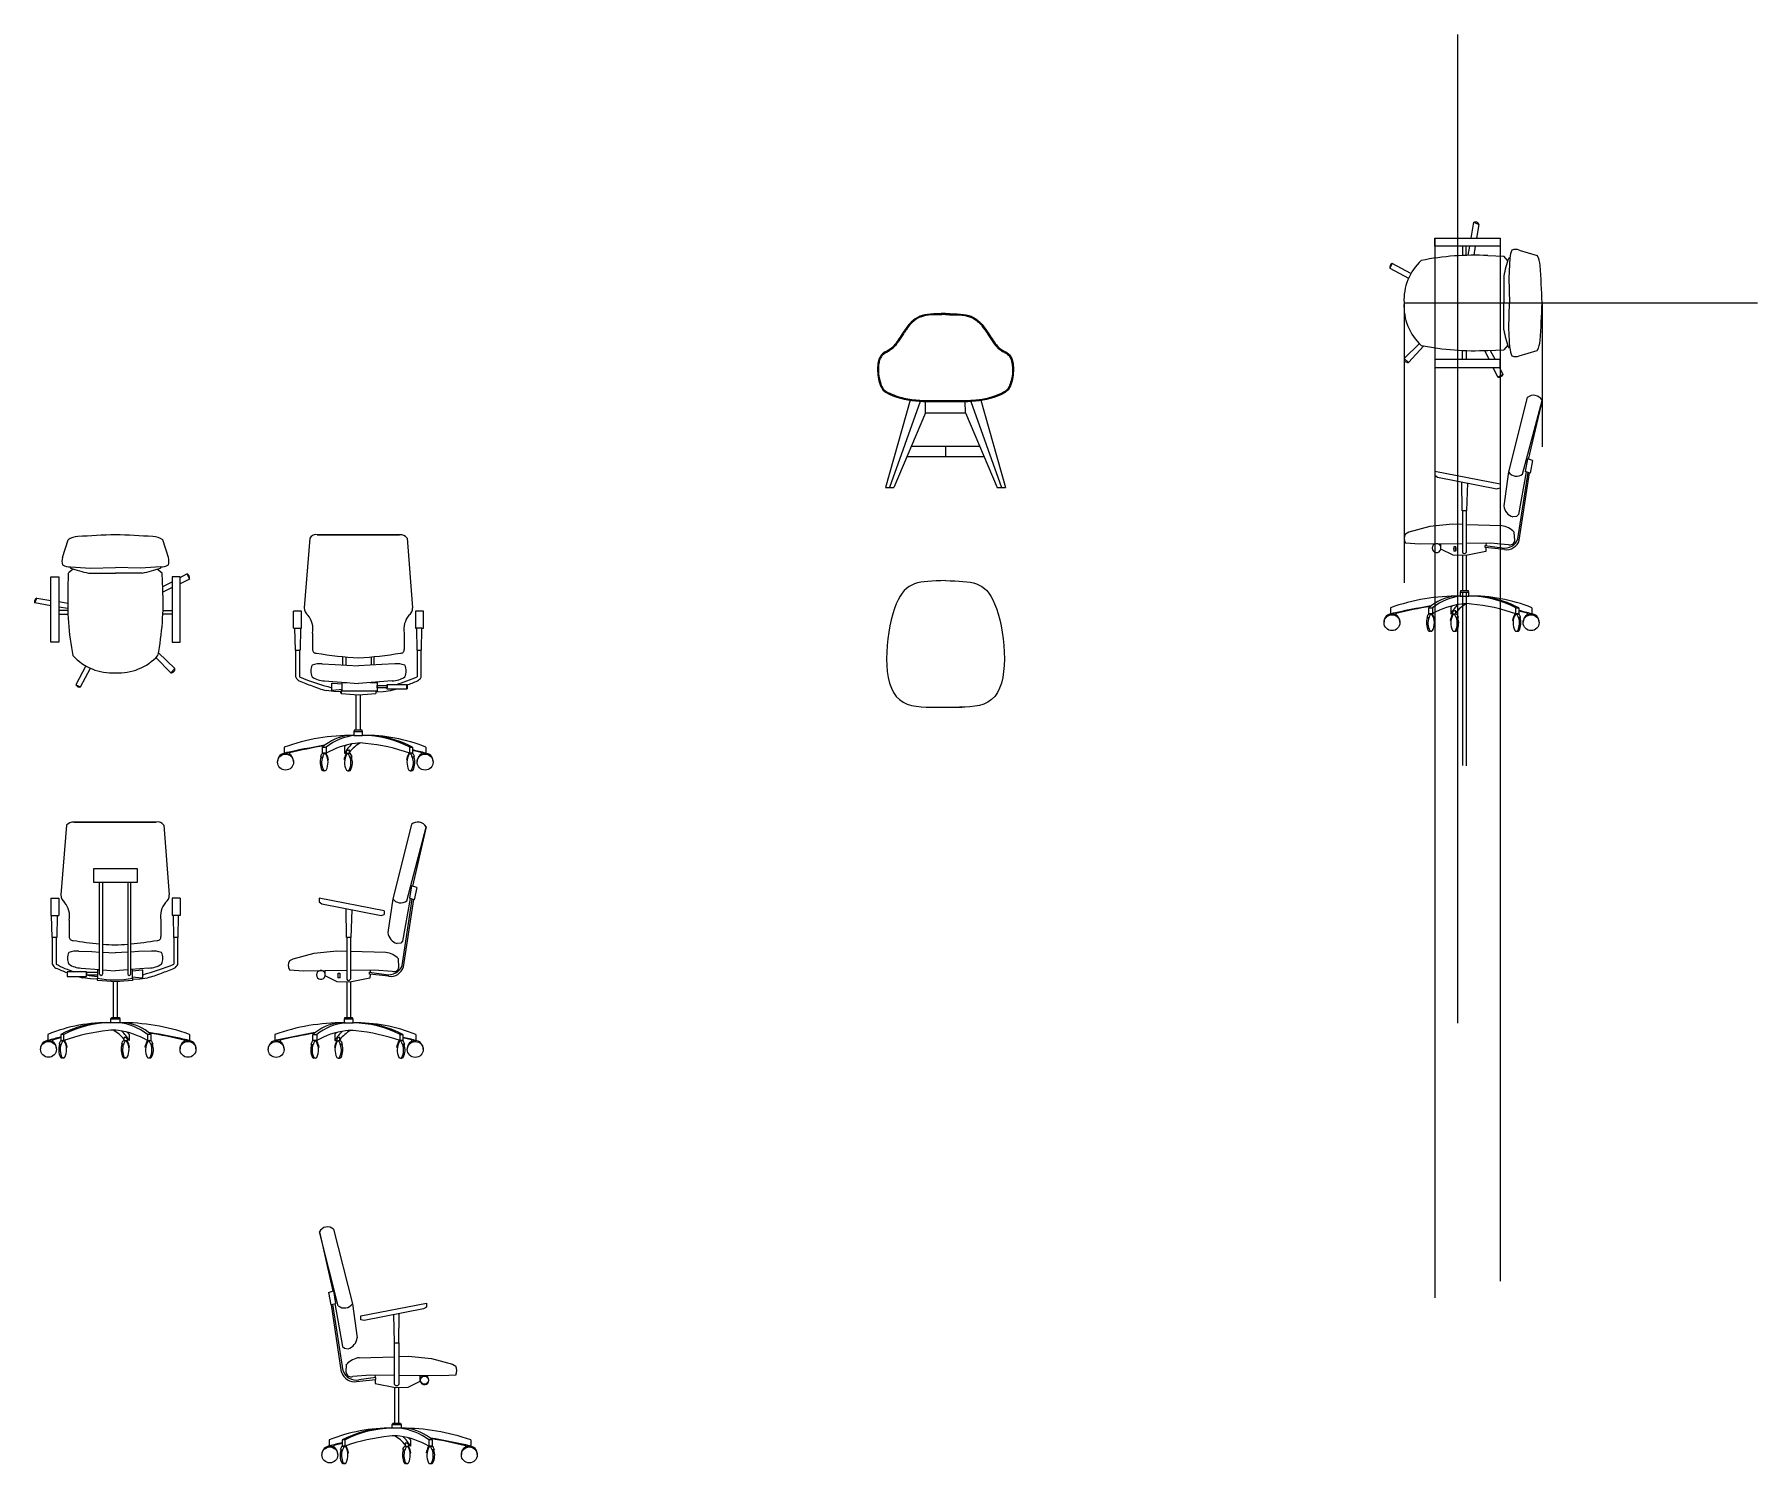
# Model space of a CAD drawing. Header units: inches. Extents: x 116 to 949, y 142 to 833.
import ezdxf

# ---------------------------------------------------------------- set-up
doc = ezdxf.new("R2010")
doc.units = ezdxf.units.IN
doc.header["$MEASUREMENT"] = 0
doc.layers.add('costruzione', color=210, linetype='Continuous', plot=False)
doc.layers.add('disegno', color=7, linetype='Continuous')

msp = doc.modelspace()

# ---------------------------------------------------------------- linework, layer by layer
at = {"layer": 'costruzione'}
for p, q in [((804.36, 832.92), (804.36, 355.18)), ((793.41, 734.4), (793.41, 222.31)), ((824.99, 730.53), (824.99, 230.37)), ((778.52, 703.16), (949.4, 703.16)), ((778.52, 703.16), (778.52, 567.87)), ((845.24, 703.16), (845.24, 633.65))]:
    msp.add_line(p, q, dxfattribs=at)
at = {"layer": 'disegno'}
for p, q in [((810.97, 734.4), (812.29, 742.13)), ((812.29, 742.13), (814.65, 741.16)), ((793.41, 730.53), (793.41, 734.4)), ((793.41, 734.4), (824.99, 734.4)), ((814.65, 741.16), (813.55, 734.4)), ((824.99, 734.4), (824.99, 730.53)), ((824.99, 730.53), (793.41, 730.53)), ((808.6, 730.53), (806.82, 730.53)), ((806.82, 730.53), (806.82, 726.09)), ((808.6, 726.16), (808.6, 730.53)), ((809.57, 726.18), (810.31, 730.53)), ((812.92, 730.53), (812.22, 726.22)), ((819.03, 726.07), (826.77, 725.77)), ((828.68, 723.55), (826.82, 725.77)), ((829.71, 724.88), (829.16, 724.88)), ((829.71, 724.88), (829.18, 715.24)), ((834.22, 728.75), (842.86, 726.07)), ((772.7, 722.21), (771.73, 719.97)), ((771.73, 719.97), (780.72, 715.16)), ((781.86, 717.41), (772.7, 722.21)), ((826.77, 716.13), (826.77, 703.16)), ((829.18, 715.24), (829.45, 703.16)), ((826.77, 690.18), (826.77, 703.16)), ((829.18, 691.07), (829.45, 703.16)), ((785.92, 683.54), (778.55, 676.4)), ((829.71, 681.43), (829.18, 691.07)), ((778.55, 676.4), (780.62, 674.4)), ((780.62, 674.4), (788.12, 682.39)), ((824.99, 675.78), (793.41, 675.78)), ((793.41, 675.78), (793.41, 671.92)), ((806.82, 675.78), (806.82, 680.23)), ((808.6, 675.78), (806.82, 675.78)), ((808.6, 680.16), (808.6, 675.78)), ((819.72, 675.78), (817.54, 680.24)), ((819.03, 680.24), (826.77, 680.55)), ((820.22, 680.24), (822.58, 675.78)), ((824.99, 671.92), (824.99, 675.78)), ((828.68, 682.77), (826.82, 680.55)), ((829.71, 681.43), (829.16, 681.44)), ((834.22, 677.57), (842.86, 680.24)), ((793.41, 671.92), (824.99, 671.92)), ((823.86, 667.34), (821.61, 671.92)), ((826.35, 668.66), (823.86, 667.34)), ((824.63, 671.92), (826.35, 668.66)), ((539.82, 656.11), (527.85, 614.02)), ((544.56, 655.48), (529.85, 614.02)), ((547.22, 650.02), (531.85, 614.02)), ((549.56, 655.48), (544.56, 655.48)), ((547.22, 650.02), (547.22, 655.48)), ((547.22, 650.02), (566.48, 650.02)), ((566.48, 650.02), (566.34, 655.51)), ((566.48, 650.02), (581.85, 614.02)), ((569.05, 655.62), (583.85, 614.02)), ((573.88, 656.11), (585.85, 614.02)), ((838.09, 657.4), (829.07, 621.49)), ((835.85, 620.48), (845.22, 656.1)), ((845.24, 656.17), (838.54, 627.59)), ((540.39, 634.02), (573.31, 634.02)), ((556.85, 634.02), (556.85, 629.02)), ((538.25, 629.02), (575.44, 629.02)), ((838.13, 627.78), (837.14, 621.69)), ((840.64, 626.97), (838.13, 627.78)), ((840.64, 626.97), (839.46, 620.97)), ((824.99, 615.62), (793.41, 621.71)), ((793.41, 621.71), (793.41, 619.91)), ((793.41, 619.91), (794.77, 619)), ((794.77, 619), (823.43, 613.36)), ((806.68, 602.74), (806.5, 616.69)), ((829.07, 621.49), (826.69, 605.11)), ((833.58, 589.17), (838.46, 621.28)), ((837.48, 621.59), (833.8, 600.93)), ((834.25, 588.52), (839.2, 621.05)), ((839.46, 620.97), (837.14, 621.69)), ((527.85, 614.02), (531.85, 614.02)), ((581.85, 614.02), (585.85, 614.02)), ((809.21, 616.16), (808.76, 602.74)), ((823.43, 613.36), (824.99, 613.8)), ((808.76, 602.74), (806.68, 602.74)), ((806.82, 602.74), (806.82, 582.55)), ((808.6, 602.74), (808.6, 582.55)), ((832.9, 600.03), (831.16, 599.84)), ((833.8, 600.93), (832.9, 600.03)), ((780.78, 592.36), (779.2, 591.45)), ((790.93, 595.07), (780.78, 592.36)), ((801.99, 596.19), (790.93, 595.07)), ((806.82, 596.06), (801.99, 596.19)), ((825.73, 595.52), (808.6, 596.01)), ((832, 588.4), (831.82, 592.43)), ((130, 580.11), (132.68, 588.75)), ((181.18, 580.11), (178.51, 588.75)), ((249.59, 589.54), (246.88, 555.87)), ((253.2, 591.13), (292.95, 591.13)), ((292.95, 591.13), (253.2, 591.13)), ((296.56, 589.54), (299.27, 555.87)), ((779.2, 587.16), (785.97, 586.71)), ((785.97, 586.71), (806.82, 586.98)), ((796.35, 584.2), (796.35, 586.84)), ((802.21, 581.29), (796.35, 584.2)), ((802.71, 585.45), (803.47, 585.45)), ((802.71, 583.21), (802.71, 585.45)), ((803.47, 583.21), (802.71, 583.21)), ((803.47, 585.45), (803.47, 583.21)), ((818.01, 583.09), (808.33, 581.16)), ((808.6, 587), (820.26, 587.16)), ((817.78, 586.03), (825.94, 584.86)), ((817.78, 584.97), (817.78, 586.03)), ((827.11, 584), (817.78, 584.97)), ((818.09, 584.94), (818.01, 583.09)), ((818.18, 587.13), (818.13, 585.98)), ((820.26, 587.16), (828.84, 586.48)), ((133.87, 575.6), (133.87, 575.05)), ((133.87, 575.6), (143.51, 575.07)), ((143.51, 575.07), (155.59, 575.34)), ((167.68, 575.07), (155.59, 575.34)), ((177.32, 575.6), (167.68, 575.07)), ((177.32, 575.6), (177.31, 575.05)), ((808.33, 581.16), (802.21, 581.29)), ((806.82, 581.2), (806.82, 563.98)), ((808.6, 581.22), (808.6, 563.98)), ((124.35, 570.88), (128.22, 570.88)), ((124.35, 539.3), (124.35, 570.88)), ((128.22, 570.88), (128.22, 539.3)), ((132.68, 564.92), (132.98, 572.66)), ((135.2, 574.57), (132.98, 572.71)), ((142.62, 572.66), (155.59, 572.66)), ((168.57, 572.66), (155.59, 572.66)), ((175.98, 574.57), (178.2, 572.71)), ((178.51, 564.92), (178.2, 572.66)), ((178.51, 566.11), (182.97, 568.47)), ((186.83, 570.88), (182.97, 570.88)), ((182.97, 570.88), (182.97, 539.3)), ((186.83, 570.52), (190.09, 572.24)), ((186.83, 539.3), (186.83, 570.88)), ((191.41, 569.75), (186.83, 567.5)), ((190.09, 572.24), (191.41, 569.75)), ((116.63, 558.18), (117.59, 560.54)), ((124.35, 556.86), (116.63, 558.18)), ((117.59, 560.54), (124.35, 559.44)), ((128.22, 558.81), (132.53, 558.11)), ((182.97, 565.61), (178.51, 563.43)), ((805.58, 563.29), (805.57, 561.49)), ((805.57, 561.49), (809.85, 561.49)), ((805.8, 563.98), (805.58, 563.29)), ((809.86, 563.29), (805.58, 563.29)), ((806.69, 563.98), (805.8, 563.98)), ((808.73, 563.98), (806.69, 563.98)), ((806.82, 563.29), (806.82, 479.56)), ((808.6, 563.29), (808.6, 479.55)), ((809.63, 563.98), (808.73, 563.98)), ((809.85, 563.29), (809.63, 563.98)), ((809.85, 561.49), (809.85, 563.29)), ((132.57, 555.46), (128.22, 556.2)), ((132.59, 554.49), (128.22, 554.49)), ((128.22, 554.49), (128.22, 552.71)), ((128.22, 552.71), (132.66, 552.71)), ((182.97, 552.71), (178.53, 552.71)), ((178.59, 554.49), (182.97, 554.49)), ((182.97, 554.49), (182.97, 552.71)), ((245.54, 554.28), (241.67, 554.28)), ((241.67, 545.92), (241.67, 554.28)), ((245.54, 545.92), (245.54, 554.28)), ((300.62, 554.28), (300.62, 545.92)), ((304.47, 554.28), (300.62, 554.28)), ((304.47, 545.92), (304.47, 554.28)), ((772.02, 555.86), (772.02, 552.93)), ((772.02, 552.93), (772.76, 552.93)), ((772.76, 553.09), (772.76, 552.65)), ((774.57, 553.34), (774.57, 552.32)), ((789.5, 551.09), (790.62, 551.09)), ((790.49, 555.86), (792.29, 555.86)), ((790.49, 552.93), (790.49, 555.86)), ((792.29, 552.93), (790.49, 552.93)), ((792.29, 555.86), (792.29, 552.93)), ((792.32, 552.95), (792.32, 552.6)), ((801.07, 555.86), (801.07, 552.93)), ((801.07, 552.93), (801.98, 553.02)), ((801.98, 553.76), (801.98, 552.6)), ((803.48, 552.68), (803.48, 554.42)), ((804.8, 551.09), (803.69, 551.09)), ((832.06, 553.11), (832.06, 552.6)), ((832.6, 555.86), (833.95, 555.86)), ((832.6, 552.93), (832.6, 555.86)), ((833.95, 552.93), (832.6, 552.93)), ((834.88, 551.09), (833.76, 551.09)), ((833.95, 555.86), (833.95, 552.93)), ((838.06, 553.29), (833.95, 554.28)), ((838.06, 553.34), (838.06, 552.32)), ((839.88, 553.03), (839.88, 552.65)), ((840.26, 552.93), (839.88, 552.93)), ((840.26, 555.86), (840.26, 552.93)), ((241.67, 545.92), (245.54, 545.92)), ((242.59, 535.3), (242.36, 545.92)), ((245.07, 545.92), (244.84, 535.3)), ((250.94, 543.66), (250.94, 535.75)), ((295.21, 543.66), (295.21, 535.75)), ((300.62, 545.92), (301.08, 545.92)), ((303.79, 545.92), (301.08, 545.92)), ((301.08, 545.92), (301.31, 535.3)), ((303.56, 535.3), (303.79, 545.92)), ((303.79, 545.92), (304.47, 545.92)), ((772.69, 544.81), (772.69, 544.81)), ((791.61, 544.51), (790.92, 544.51)), ((793.1, 549.66), (793.43, 549.72)), ((801.21, 549.66), (800.88, 549.72)), ((802.7, 544.51), (803.38, 544.51)), ((831.29, 549.66), (830.95, 549.72)), ((832.77, 544.51), (833.46, 544.51)), ((128.22, 539.3), (124.35, 539.3)), ((184.35, 526.51), (176.36, 534.01)), ((182.97, 539.3), (186.83, 539.3)), ((242.81, 535.3), (242.59, 535.3)), ((242.76, 522.26), (242.81, 535.3)), ((242.81, 535.3), (244.62, 535.3)), ((244.84, 535.3), (244.62, 535.3)), ((244.62, 535.3), (244.62, 522.41)), ((301.31, 535.3), (301.53, 535.3)), ((301.53, 535.3), (303.34, 535.3)), ((301.53, 535.3), (301.53, 522.41)), ((303.39, 522.26), (303.34, 535.3)), ((303.34, 535.3), (303.56, 535.3)), ((141.34, 527.75), (136.54, 518.59)), ((138.78, 517.62), (143.59, 526.61)), ((175.21, 531.81), (182.35, 524.44)), ((182.35, 524.44), (184.35, 526.51)), ((255.54, 528.69), (261.78, 528.52)), ((261.78, 528.52), (273.07, 527.84)), ((265.54, 528.29), (265.54, 532.26)), ((267, 532.13), (267, 528.2)), ((284.37, 528.52), (273.07, 527.84)), ((279.15, 532.13), (279.15, 528.2)), ((280.6, 528.29), (280.6, 532.26)), ((290.6, 528.69), (284.37, 528.52)), ((136.54, 518.59), (138.78, 517.62)), ((256.71, 520.55), (273.07, 519.25)), ((260.2, 515.86), (260.2, 519.47)), ((260.2, 519.47), (260.65, 519.47)), ((260.65, 519.47), (265.17, 519.02)), ((265.17, 515.63), (265.17, 519.7)), ((265.17, 519.7), (267.39, 519.7)), ((289.44, 520.55), (273.07, 519.25)), ((278.75, 519.7), (282.1, 519.7)), ((282.1, 519.7), (282.1, 515.63)), ((282.11, 518.34), (286.88, 518.34)), ((282.11, 517.22), (282.11, 518.34)), ((286.88, 517.22), (282.11, 517.22)), ((286.88, 518.8), (296.33, 518.8)), ((286.88, 516.53), (286.88, 518.8)), ((286.88, 518.34), (286.88, 517.22)), ((296.33, 516.53), (286.88, 516.53)), ((296.33, 518.8), (296.56, 518.34)), ((296.33, 518.8), (296.33, 516.53)), ((296.56, 516.76), (296.33, 516.53)), ((296.56, 518.34), (296.56, 516.76)), ((261.1, 515.41), (257.49, 515.86)), ((260.65, 515.86), (260.2, 515.86)), ((265.17, 516.31), (260.65, 515.86)), ((264.49, 515.18), (261.1, 515.41)), ((264.49, 514.73), (264.49, 515.18)), ((264.71, 514.5), (264.49, 514.73)), ((264.71, 516.08), (264.71, 514.5)), ((264.71, 514.5), (273.07, 513.83)), ((282.1, 515.63), (265.17, 515.63)), ((271.93, 496.65), (271.93, 513.92)), ((273.07, 513.83), (281.43, 514.5)), ((273.98, 513.9), (273.98, 496.65)), ((281.43, 514.5), (281.65, 514.73)), ((281.43, 514.5), (281.65, 514.73)), ((281.65, 514.73), (281.65, 515.63)), ((281.65, 515.18), (285.04, 515.41)), ((281.65, 514.73), (281.65, 515.18)), ((285.04, 515.41), (288.66, 515.86)), ((549.01, 507.83), (564.69, 507.83)), ((270.82, 495.96), (270.81, 494.16)), ((270.81, 494.16), (275.1, 494.16)), ((271.04, 496.65), (270.82, 495.96)), ((275.11, 495.96), (270.82, 495.96)), ((271.93, 496.65), (271.04, 496.65)), ((273.98, 496.65), (271.93, 496.65)), ((274.88, 496.65), (273.98, 496.65)), ((275.1, 495.96), (274.88, 496.65)), ((275.1, 494.16), (275.1, 495.96)), ((237.16, 488.51), (237.16, 485.57)), ((237.16, 485.57), (237.91, 485.57)), ((237.91, 485.73), (237.91, 485.29)), ((239.72, 485.98), (239.72, 484.96)), ((254.7, 483.72), (255.81, 483.72)), ((255.68, 488.51), (257.49, 488.51)), ((255.68, 485.57), (255.68, 488.51)), ((257.49, 485.57), (255.68, 485.57)), ((257.49, 488.51), (257.49, 485.57)), ((257.52, 485.59), (257.52, 485.24)), ((266.3, 488.51), (266.3, 485.57)), ((266.3, 485.57), (267.21, 485.66)), ((267.21, 486.4), (267.21, 485.24)), ((268.71, 485.33), (268.71, 487.07)), ((270.04, 483.72), (268.92, 483.72)), ((297.37, 485.76), (297.37, 485.24)), ((297.92, 488.51), (299.27, 488.51)), ((297.92, 485.57), (297.92, 488.51)), ((299.27, 485.57), (297.92, 485.57)), ((300.2, 483.72), (299.08, 483.72)), ((299.27, 488.51), (299.27, 485.57)), ((303.39, 485.93), (299.27, 486.93)), ((303.39, 485.98), (303.39, 484.96)), ((305.21, 485.67), (305.21, 485.29)), ((305.59, 485.57), (305.21, 485.57)), ((305.59, 488.51), (305.59, 485.57)), ((256.81, 477.13), (256.12, 477.13)), ((258.3, 482.3), (258.64, 482.35)), ((266.44, 482.3), (266.1, 482.35)), ((267.93, 477.13), (268.62, 477.13)), ((296.6, 482.3), (296.26, 482.35)), ((298.09, 477.13), (298.77, 477.13)), ((131.96, 450.73), (129.25, 417.05)), ((135.58, 452.31), (175.32, 452.31)), ((175.32, 452.31), (135.58, 452.31)), ((178.94, 450.73), (181.64, 417.05)), ((298.69, 451.16), (289.67, 415.24)), ((296.44, 414.23), (305.82, 449.86)), ((305.83, 449.93), (299.14, 421.34)), ((145.09, 429.81), (166.09, 429.81)), ((145.09, 423.08), (145.09, 429.81)), ((166.09, 429.81), (166.09, 423.08)), ((166.09, 423.08), (145.09, 423.08)), ((147.92, 378.85), (147.92, 423.08)), ((149.38, 423.08), (149.38, 378.85)), ((161.52, 423.08), (161.52, 378.85)), ((162.98, 378.85), (162.98, 423.08)), ((298.73, 421.53), (297.73, 415.45)), ((301.24, 420.72), (298.73, 421.53)), ((301.24, 420.72), (300.06, 414.73)), ((124.37, 415.47), (124.35, 407.11)), ((124.37, 415.47), (128.22, 415.47)), ((128.22, 415.47), (128.22, 407.09)), ((186.83, 415.47), (182.97, 415.47)), ((182.97, 415.47), (182.97, 407.11)), ((186.83, 415.47), (186.83, 407.11)), ((285.58, 409.37), (254.01, 415.47)), ((254.01, 415.47), (254.01, 413.67)), ((254.01, 413.67), (255.36, 412.76)), ((255.36, 412.76), (284.02, 407.12)), ((267.28, 396.5), (267.1, 410.45)), ((269.81, 409.91), (269.36, 396.5)), ((285.58, 409.37), (285.58, 407.56)), ((289.67, 415.24), (287.29, 398.87)), ((294.18, 382.92), (299.06, 415.04)), ((298.07, 415.34), (294.4, 394.69)), ((294.85, 382.27), (299.79, 414.81)), ((300.06, 414.73), (297.73, 415.45)), ((124.35, 407.11), (128.22, 407.11)), ((124.96, 396.49), (124.73, 407.11)), ((127.44, 407.11), (127.22, 396.49)), ((133.31, 404.85), (133.31, 396.94)), ((177.58, 404.85), (177.58, 396.94)), ((186.83, 407.11), (182.97, 407.11)), ((183.46, 407.11), (183.68, 396.49)), ((185.94, 396.49), (186.16, 407.11)), ((284.02, 407.12), (285.58, 407.56)), ((125.19, 396.49), (124.96, 396.49)), ((125.13, 383.45), (125.19, 396.49)), ((126.99, 396.49), (125.19, 396.49)), ((127.22, 396.49), (126.99, 396.49)), ((126.99, 396.49), (126.99, 383.6)), ((183.68, 396.49), (183.91, 396.49)), ((185.71, 396.49), (183.91, 396.49)), ((183.91, 396.49), (183.91, 383.6)), ((185.77, 383.45), (185.71, 396.49)), ((185.71, 396.49), (185.94, 396.49)), ((269.36, 396.5), (267.28, 396.5)), ((267.41, 396.5), (267.41, 376.31)), ((269.2, 396.5), (269.2, 376.31)), ((293.5, 393.79), (291.76, 393.6)), ((294.4, 394.69), (293.5, 393.79)), ((137.92, 389.88), (144.16, 389.7)), ((144.16, 389.7), (147.92, 389.48)), ((149.38, 389.39), (155.45, 389.03)), ((161.52, 389.39), (155.45, 389.03)), ((166.74, 389.7), (162.98, 389.48)), ((172.98, 389.88), (166.74, 389.7)), ((241.37, 386.11), (239.8, 385.21)), ((251.53, 388.82), (241.37, 386.11)), ((262.58, 389.95), (251.53, 388.82)), ((267.41, 389.81), (262.58, 389.95)), ((286.32, 389.28), (269.2, 389.76)), ((292.6, 382.16), (292.42, 386.19)), ((141.64, 379.98), (132.19, 379.98)), ((132.19, 379.98), (132.19, 377.72)), ((132.19, 377.72), (141.64, 377.72)), ((139.08, 381.73), (147.92, 381.03)), ((143.48, 376.59), (139.86, 377.04)), ((141.64, 377.72), (141.64, 379.98)), ((146.87, 379.53), (141.64, 379.53)), ((141.64, 379.53), (141.64, 378.41)), ((141.64, 378.41), (146.87, 378.41)), ((146.87, 376.37), (143.48, 376.59)), ((147.92, 380.89), (146.87, 380.89)), ((146.87, 380.89), (146.87, 376.82)), ((146.87, 375.92), (146.87, 376.82)), ((146.87, 375.92), (146.87, 376.37)), ((147.1, 375.69), (146.87, 375.92)), ((147.09, 375.69), (146.87, 375.92)), ((155.59, 375.01), (147.1, 375.69)), ((149.38, 380.92), (155.45, 380.43)), ((154.55, 375.09), (154.55, 357.84)), ((161.52, 380.92), (155.45, 380.43)), ((163.81, 375.69), (155.59, 375.01)), ((156.59, 357.84), (156.59, 375.11)), ((171.81, 381.73), (162.98, 381.03)), ((163.8, 376.82), (163.8, 381.1)), ((168.32, 380.66), (163.8, 380.21)), ((163.8, 377.5), (168.32, 377.04)), ((163.8, 376.82), (163.81, 375.69)), ((163.81, 376.35), (167.42, 376.59)), ((167.42, 376.59), (171.03, 377.04)), ((168.77, 380.66), (168.32, 380.66)), ((168.32, 377.04), (168.77, 377.04)), ((168.77, 377.04), (168.77, 380.66)), ((239.8, 380.91), (246.57, 380.46)), ((246.57, 380.46), (267.41, 380.74)), ((256.95, 377.96), (256.95, 380.6)), ((262.81, 375.05), (256.95, 377.96)), ((268.93, 374.92), (262.81, 375.05)), ((263.3, 379.21), (264.07, 379.21)), ((263.3, 376.97), (263.3, 379.21)), ((264.07, 376.97), (263.3, 376.97)), ((264.07, 379.21), (264.07, 376.97)), ((267.41, 374.95), (267.41, 357.73)), ((278.61, 376.85), (268.93, 374.92)), ((269.2, 380.76), (280.86, 380.91)), ((269.2, 374.97), (269.2, 357.73)), ((278.38, 379.79), (286.53, 378.62)), ((278.38, 378.73), (278.38, 379.79)), ((287.71, 377.75), (278.38, 378.73)), ((278.68, 378.7), (278.61, 376.85)), ((278.77, 380.89), (278.73, 379.74)), ((280.86, 380.91), (289.44, 380.24)), ((153.41, 357.15), (157.7, 357.15)), ((153.42, 357.15), (153.64, 357.84)), ((153.42, 355.35), (153.42, 357.15)), ((157.71, 355.35), (153.42, 355.35)), ((153.64, 357.84), (154.55, 357.84)), ((154.55, 357.84), (156.59, 357.84)), ((156.59, 357.84), (157.49, 357.84)), ((157.49, 357.84), (157.7, 357.15)), ((157.7, 357.15), (157.71, 355.35)), ((266.18, 357.05), (266.17, 355.25)), ((266.17, 355.25), (270.45, 355.25)), ((266.4, 357.73), (266.18, 357.05)), ((270.46, 357.05), (266.18, 357.05)), ((267.29, 357.73), (266.4, 357.73)), ((269.33, 357.73), (267.29, 357.73)), ((270.23, 357.73), (269.33, 357.73)), ((270.45, 357.05), (270.23, 357.73)), ((270.45, 355.25), (270.45, 357.05)), ((122.93, 349.69), (122.93, 346.75)), ((122.93, 346.75), (123.31, 346.75)), ((123.31, 346.86), (123.31, 346.48)), ((125.13, 347.12), (129.25, 348.11)), ((125.13, 347.17), (125.13, 346.14)), ((128.33, 344.91), (129.44, 344.91)), ((130.61, 349.69), (129.25, 349.69)), ((129.25, 349.69), (129.25, 346.75)), ((129.25, 346.75), (130.61, 346.75)), ((130.61, 346.75), (130.61, 349.69)), ((131.15, 346.94), (131.15, 346.43)), ((131.93, 343.48), (132.26, 343.54)), ((158.48, 344.91), (159.6, 344.91)), ((159.82, 346.51), (159.82, 348.25)), ((161.31, 347.59), (161.31, 346.43)), ((162.22, 346.75), (161.31, 346.85)), ((162.08, 343.48), (162.42, 343.54)), ((162.22, 349.69), (162.22, 346.75)), ((170.22, 343.48), (169.89, 343.54)), ((171, 346.78), (171, 346.43)), ((172.84, 349.69), (171.03, 349.69)), ((171.03, 349.69), (171.03, 346.75)), ((171.03, 346.75), (172.84, 346.75)), ((173.82, 344.91), (172.71, 344.91)), ((172.84, 346.75), (172.84, 349.69)), ((188.8, 347.17), (188.8, 346.14)), ((190.62, 346.92), (190.62, 346.48)), ((191.36, 346.75), (190.62, 346.75)), ((191.36, 349.69), (191.36, 346.75)), ((232.62, 349.61), (232.62, 346.68)), ((232.62, 346.68), (233.36, 346.68)), ((233.36, 346.85), (233.36, 346.4)), ((235.17, 347.1), (235.17, 346.07)), ((250.1, 344.84), (251.21, 344.84)), ((251.08, 349.61), (252.88, 349.61)), ((251.08, 346.68), (251.08, 349.61)), ((252.88, 346.68), (251.08, 346.68)), ((252.88, 349.61), (252.88, 346.68)), ((252.92, 346.7), (252.92, 346.35)), ((253.69, 343.42), (254.03, 343.47)), ((261.81, 343.42), (261.47, 343.47)), ((261.67, 349.61), (261.67, 346.68)), ((261.67, 346.68), (262.58, 346.77)), ((262.58, 347.51), (262.58, 346.35)), ((264.07, 346.44), (264.07, 348.18)), ((265.4, 344.84), (264.29, 344.84)), ((291.88, 343.42), (291.55, 343.47)), ((292.66, 346.87), (292.66, 346.35)), ((293.2, 349.61), (294.55, 349.61)), ((293.2, 346.68), (293.2, 349.61)), ((294.55, 346.68), (293.2, 346.68)), ((295.47, 344.84), (294.36, 344.84)), ((294.55, 349.61), (294.55, 346.68)), ((298.66, 347.05), (294.55, 348.04)), ((298.66, 347.1), (298.66, 346.07)), ((300.47, 346.79), (300.47, 346.4)), ((300.85, 346.68), (300.47, 346.68)), ((300.85, 349.61), (300.85, 346.68)), ((130.44, 338.31), (129.75, 338.31)), ((160.59, 338.31), (159.91, 338.31)), ((171.72, 338.31), (172.4, 338.31)), ((233.29, 338.56), (233.29, 338.56)), ((252.21, 338.26), (251.52, 338.26)), ((263.3, 338.26), (263.98, 338.26)), ((293.37, 338.26), (294.06, 338.26)), ((254.24, 254.27), (260.64, 225.61)), ((263.34, 218.48), (254.24, 254.27)), ((261.09, 255.5), (270.14, 219.49)), ((258.54, 224.99), (261.05, 225.8)), ((258.54, 224.99), (259.72, 218.97)), ((261.05, 225.8), (262.05, 219.7)), ((259.72, 218.97), (262.05, 219.7)), ((264.94, 186.43), (259.99, 219.05)), ((265.62, 187.08), (260.72, 219.28)), ((261.71, 219.59), (265.39, 198.88)), ((270.14, 219.49), (272.52, 203.07)), ((274.22, 213.6), (305.9, 219.72)), ((304.54, 217), (275.8, 211.34)), ((305.9, 217.91), (304.54, 217)), ((305.9, 219.72), (305.9, 217.91)), ((274.22, 211.79), (274.22, 213.6)), ((275.8, 211.34), (274.22, 211.79)), ((290.06, 214.15), (290.28, 200.81)), ((292.55, 200.7), (292.77, 214.68)), ((290.28, 200.81), (292.55, 200.7)), ((290.51, 180.45), (290.51, 200.7)), ((290.51, 200.7), (292.59, 200.7)), ((292.59, 200.7), (292.59, 180.45)), ((265.39, 198.88), (266.3, 197.98)), ((266.3, 197.98), (268.04, 197.78)), ((273.49, 193.45), (290.51, 193.93)), ((292.59, 193.99), (297.3, 194.13)), ((297.3, 194.13), (308.38, 193)), ((308.38, 193), (318.57, 190.28)), ((267.2, 186.31), (267.38, 190.35)), ((278.97, 185.07), (270.37, 184.39)), ((281.46, 183.93), (273.28, 182.76)), ((290.51, 184.91), (278.97, 185.07)), ((281.06, 185.04), (281.11, 183.89)), ((281.46, 182.87), (281.46, 183.93)), ((313.36, 184.61), (292.59, 184.89)), ((302.95, 182.1), (302.95, 184.75)), ((320.15, 185.07), (313.36, 184.61)), ((318.57, 190.28), (320.15, 189.37)), ((272.11, 181.89), (281.46, 182.87)), ((281.15, 182.84), (281.23, 180.99)), ((281.23, 180.99), (290.94, 179.05)), ((290.54, 179.13), (290.54, 161.82)), ((290.94, 179.05), (297.07, 179.18)), ((292.58, 161.82), (292.58, 179.09)), ((297.07, 179.18), (302.95, 182.1)), ((289.4, 161.13), (293.7, 161.13)), ((289.41, 161.13), (289.64, 161.82)), ((289.41, 159.33), (289.41, 161.13)), ((293.7, 159.33), (289.41, 159.33)), ((289.64, 161.82), (290.54, 161.82)), ((290.54, 161.82), (292.58, 161.82)), ((292.58, 161.82), (293.48, 161.82)), ((293.48, 161.82), (293.7, 161.13)), ((293.7, 161.13), (293.7, 159.33)), ((258.92, 153.68), (258.92, 150.74)), ((258.92, 150.74), (259.3, 150.74)), ((259.3, 150.84), (259.3, 150.46)), ((261.12, 151.1), (265.24, 152.1)), ((261.12, 151.15), (261.12, 150.13)), ((266.6, 153.68), (265.24, 153.68)), ((265.24, 153.68), (265.24, 150.74)), ((265.24, 150.74), (266.6, 150.74)), ((266.6, 150.74), (266.6, 153.68)), ((267.14, 150.92), (267.14, 150.41)), ((295.81, 150.5), (295.81, 152.24)), ((297.3, 151.57), (297.3, 150.41)), ((298.21, 150.74), (297.3, 150.83)), ((298.21, 153.68), (298.21, 150.74)), ((306.99, 150.76), (306.99, 150.41)), ((308.83, 153.68), (307.03, 153.68)), ((307.03, 153.68), (307.03, 150.74)), ((307.03, 150.74), (308.83, 150.74)), ((308.83, 150.74), (308.83, 153.68)), ((324.79, 151.15), (324.79, 150.13)), ((326.61, 150.9), (326.61, 150.46)), ((327.35, 150.74), (326.61, 150.74)), ((327.35, 153.68), (327.35, 150.74)), ((264.32, 148.89), (265.43, 148.89)), ((266.43, 142.3), (265.74, 142.3)), ((267.92, 147.47), (268.25, 147.52)), ((294.47, 148.89), (295.59, 148.89)), ((296.58, 142.3), (295.9, 142.3)), ((298.08, 147.47), (298.41, 147.52)), ((306.22, 147.47), (305.88, 147.52)), ((307.71, 142.3), (308.39, 142.3)), ((309.82, 148.89), (308.7, 148.89))]:
    msp.add_line(p, q, dxfattribs=at)
for centre, radius in [((772.69, 548.64), 3.84), ((839.94, 548.64), 3.84), ((237.84, 481.27), 3.85), ((305.28, 481.27), 3.85), ((123.25, 342.46), 3.85), ((190.68, 342.46), 3.85), ((233.29, 342.4), 3.84), ((300.54, 342.4), 3.84), ((305.01, 182.59), 1.9), ((259.24, 146.44), 3.85), ((326.67, 146.44), 3.85)]:
    msp.add_circle(centre, radius, dxfattribs=at)
for centre, radius, start, end in [((813.03, 740.56), 1.73, 20.3627, 115.19332), ((812.75, 592.77), 133.46, 87.30285, 101.18486), ((875.89, 707.42), 49.89, 159.51931, 169.94368), ((838.29, 724.87), 8.58, 153.09139, 179.91955), ((832.43, 723.48), 5.56, 71.25638, 108.74362), ((833.67, 720.59), 10.7, 3.83247, 30.81571), ((773.57, 720.5), 1.92, 116.88194, 195.8981), ((804.36, 704.62), 25.88, 132.53638, 183.23949), ((334.85, 687.18), 510.64, 1.79322, 3.83247), ((804.36, 701.7), 25.88, 176.76051, 227.46362), ((334.85, 719.14), 510.64, 356.16753, 358.20678), ((875.89, 698.89), 49.89, 190.05632, 200.48069), ((833.67, 685.72), 10.7, 329.18429, 356.16753), ((780.37, 676.22), 1.84, 174.56041, 277.59022), ((812.75, 813.55), 133.46, 258.81514, 272.69715), ((838.29, 681.45), 8.58, 180.08045, 206.90861), ((832.43, 682.84), 5.56, 251.25638, 288.74362), ((824.32, 669.49), 2.2, 258.03744, 337.75205), ((841.16, 653.86), 4.69, 29.58922, 130.8915), ((832.93, 624.17), 4.71, 214.80229, 308.27337), ((832.93, 605.87), 6.28, 186.88313, 253.6041), ((782.28, 589.31), 3.75, 145.10382, 214.89618), ((824.4, 585.37), 10.24, 43.62099, 82.57757), ((138.16, 579.56), 10.7, 93.83247, 120.81571), ((171.57, 80.74), 510.64, 91.79322, 93.83247), ((139.61, 80.74), 510.64, 86.16753, 88.20678), ((173.03, 579.56), 10.7, 59.18429, 86.16753), ((252.43, 587.97), 3.25, 76.29774, 151.06025), ((293.35, 587.13), 4.01, 36.85437, 95.78765), ((794.29, 584.69), 2.13, 14.79346, 346.50974), ((805.53, 584.33), 3.04, 158.37608, 201.62392), ((800.95, 584.33), 2.76, 336.07443, 23.92557), ((827.24, 591.49), 6.76, 258.8922, 339.89535), ((828.02, 590.45), 6.52, 261.53635, 342.78625), ((829.78, 588.49), 2.22, 244.90379, 357.71158), ((135.27, 578.32), 5.56, 161.25638, 198.74362), ((133.88, 584.18), 8.58, 243.09139, 269.91955), ((151.33, 621.78), 49.89, 249.51931, 259.94368), ((159.86, 621.78), 49.89, 280.05632, 290.48069), ((177.3, 584.18), 8.58, 270.08045, 296.90861), ((175.92, 578.32), 5.56, 341.25638, 18.74362), ((807.71, 583.06), 1.02, 209.49106, 330.50894), ((189.26, 570.21), 2.2, 348.03744, 67.75205), ((118.19, 558.92), 1.73, 110.3627, 205.19332), ((265.98, 558.64), 133.46, 177.30285, 191.18486), ((45.2, 558.64), 133.46, 348.81514, 2.69715), ((804.59, 464.65), 96.85, 89.42129, 109.65356), ((805.63, 538.84), 22.78, 96.12652, 131.6656), ((808.78, 535.12), 26.5, 95.46673, 128.49129), ((811.39, 484.96), 76.55, 67.84388, 91.14727), ((809.54, 511.5), 50, 62.52712, 89.63579), ((809.68, 509.16), 52.63, 62.533, 81.93531), ((251.17, 555.75), 4.29, 178.41097, 234.635), ((240.57, 545.53), 10.53, 349.76983, 39.65195), ((305.58, 545.53), 10.53, 140.34805, 190.23017), ((294.98, 555.75), 4.29, 305.365, 1.58903), ((772.69, 549.09), 3.84, 89.03259, 183.31547), ((860.72, 154.03), 408.64, 99.75314, 102.53718), ((774.8, 545.1), 8.25, 91.56723, 104.31199), ((773.25, 550.2), 2.49, 57.93992, 101.33676), ((830.36, 322.75), 237.01, 99.49625, 103.61404), ((772.69, 549.09), 3.84, 356.68453, 60.7), ((797.77, 548.48), 8.39, 161.86743, 205.90942), ((797.47, 548.48), 8.39, 151.46339, 161.86743), ((798.46, 548.48), 8.39, 161.86743, 205.90942), ((791.29, 551.13), 1.8, 48.80492, 131.19508), ((798.59, 548.48), 8.39, 151.46339, 161.86743), ((791.67, 551.78), 0.832, 56.84946, 123.15054), ((785.06, 548.48), 8.12, 333.11104, 29.51615), ((811.14, 520.3), 37.68, 97.44907, 120.02231), ((785.41, 548.48), 8.12, 8.73923, 29.51615), ((809.34, 548.45), 8.55, 151.27037, 171.50857), ((817.74, 543.31), 19.24, 132.93347, 150.03036), ((803.08, 554.86), 2.24, 114.85392, 153.50065), ((809.24, 548.48), 8.12, 150.48385, 206.88896), ((802.02, 552.51), 0.196, 101.9127, 164.43178), ((803.37, 552.65), 1.77, 86.53446, 141.38912), ((802.85, 550.49), 2.28, 74.23231, 112.41801), ((802.63, 551.78), 0.832, 56.84946, 123.15054), ((795.72, 548.48), 8.39, 18.13257, 28.53661), ((795.85, 548.48), 8.39, 334.09058, 18.13257), ((816.9, 543), 16.95, 118.72613, 142.37855), ((802.44, 550.86), 2.37, 5.50599, 64.21767), ((796.54, 548.48), 8.39, 334.09058, 18.13257), ((808.73, 542.75), 15.12, 80.5787, 99.4213), ((801.85, 464.71), 93.42, 70.77989, 84.25256), ((838.97, 548.48), 8.12, 150.48385, 171.26077), ((839.32, 548.48), 8.12, 150.48385, 206.88896), ((833.09, 551.13), 1.8, 48.80492, 131.19508), ((832.71, 551.78), 0.832, 56.84946, 123.15054), ((825.8, 548.48), 8.39, 18.13257, 28.53661), ((825.93, 548.48), 8.39, 334.09058, 18.13257), ((810.66, 448.28), 108.75, 74.20857, 77.63408), ((826.61, 548.48), 8.39, 334.09058, 18.13257), ((826.91, 548.48), 8.39, 18.13257, 28.53661), ((839.94, 549.09), 3.84, 119.3, 183.31547), ((837.84, 545.1), 8.25, 81.32912, 88.43277), ((839.39, 550.2), 2.49, 78.66324, 122.06008), ((839.94, 549.09), 3.84, 356.68453, 90.96741), ((790.92, 545.46), 0.95, 222.91024, 270), ((791.61, 545.46), 0.95, 222.91024, 317.08976), ((802.7, 545.46), 0.95, 222.91024, 317.08976), ((803.38, 545.46), 0.95, 270, 317.08976), ((832.77, 545.46), 0.95, 222.91024, 317.08976), ((833.46, 545.46), 0.95, 270, 317.08976), ((252.52, 535.52), 1.6, 171.71027, 278.25027), ((281.8, 706.37), 174.87, 260.43781, 267.14035), ((264.35, 706.37), 174.87, 272.85965, 279.56219), ((293.63, 535.52), 1.6, 261.74973, 8.28973), ((154.13, 550.25), 25.88, 222.53638, 273.23949), ((157.05, 550.25), 25.88, 266.76051, 317.46362), ((182.53, 526.26), 1.84, 264.56041, 7.59022), ((255.87, 525.23), 5.89, 151.18742, 207.67397), ((254.33, 519.08), 9.69, 82.80742, 111.91965), ((291.82, 519.08), 9.69, 68.08035, 97.19258), ((290.28, 525.23), 5.89, 332.32603, 28.81258), ((138.25, 519.46), 1.92, 206.88194, 285.8981), ((246.65, 524.49), 4.48, 209.79108, 241.11171), ((270.98, 578.92), 64.09, 245.57551, 251.56505), ((294.67, 646.61), 133.9, 248.0479, 255.08221), ((257.05, 531.98), 11.44, 236.0274, 268.28178), ((268.7, 560.69), 46.21, 247.09902, 255.96376), ((251.48, 646.61), 133.9, 284.91779, 285.33114), ((277.45, 560.69), 46.21, 284.03624, 287.15769), ((289.1, 531.98), 11.44, 271.71822, 303.9726), ((251.48, 646.61), 133.9, 287.34966, 291.9521), ((275.17, 578.92), 64.09, 289.43068, 294.42449), ((299.5, 524.49), 4.48, 298.88829, 330.20892), ((269.83, 397.04), 97.12, 89.42129, 109.65356), ((270.87, 471.44), 22.84, 96.00483, 131.6656), ((274.03, 467.71), 26.57, 95.46673, 128.49129), ((276.64, 417.41), 76.77, 67.84388, 91.14727), ((274.79, 444.02), 50.14, 62.52712, 89.63579), ((274.93, 441.68), 52.78, 62.533, 81.93531), ((237.84, 481.72), 3.85, 89.03259, 183.31547), ((326.12, 85.56), 409.78, 99.75314, 102.53718), ((239.95, 477.72), 8.27, 91.56723, 104.31199), ((238.4, 482.84), 2.5, 57.93992, 101.33676), ((295.67, 254.75), 237.67, 99.49625, 103.61404), ((237.84, 481.72), 3.85, 356.68453, 60.7), ((262.99, 481.1), 8.41, 161.86743, 205.90942), ((262.69, 481.1), 8.41, 151.46339, 161.86743), ((263.67, 481.1), 8.41, 161.86743, 205.90942), ((256.49, 483.77), 1.8, 48.80492, 131.19508), ((263.8, 481.1), 8.41, 151.46339, 161.86743), ((256.87, 484.42), 0.834, 56.84946, 123.15054), ((250.25, 481.11), 8.14, 333.11104, 29.51615), ((276.39, 452.85), 37.79, 97.44907, 120.02231), ((250.59, 481.11), 8.14, 8.73923, 29.51615), ((274.59, 481.08), 8.58, 151.27037, 171.50857), ((283.01, 475.93), 19.29, 132.93347, 150.03036), ((268.31, 487.5), 2.25, 116.29522, 153.50065), ((274.49, 481.11), 8.14, 150.48385, 206.88896), ((267.25, 485.15), 0.197, 101.9127, 164.43178), ((268.6, 485.29), 1.78, 86.53446, 141.38912), ((268.09, 483.12), 2.29, 74.23231, 112.41801), ((267.86, 484.42), 0.834, 56.84946, 123.15054), ((260.93, 481.1), 8.41, 18.13257, 28.53661), ((261.06, 481.1), 8.41, 334.09058, 18.13257), ((282.17, 475.62), 17, 118.72613, 142.37855), ((267.67, 483.49), 2.38, 5.50599, 64.21767), ((261.75, 481.1), 8.41, 334.09058, 18.13257), ((273.98, 475.36), 15.16, 80.5787, 99.4213), ((267.08, 397.11), 93.68, 70.77989, 84.25256), ((304.31, 481.11), 8.14, 150.48385, 171.26077), ((304.65, 481.11), 8.14, 150.48385, 206.88896), ((298.41, 483.77), 1.8, 48.80492, 131.19508), ((298.02, 484.42), 0.834, 56.84946, 123.15054), ((291.09, 481.1), 8.41, 18.13257, 28.53661), ((291.22, 481.1), 8.41, 334.09058, 18.13257), ((275.91, 380.63), 109.06, 74.20857, 77.63408), ((291.91, 481.1), 8.41, 334.09058, 18.13257), ((292.21, 481.1), 8.41, 18.13257, 28.53661), ((305.28, 481.72), 3.85, 119.3, 183.31547), ((303.17, 477.72), 8.27, 81.32912, 88.43277), ((304.72, 482.84), 2.5, 78.66324, 122.06008), ((305.28, 481.72), 3.85, 356.68453, 90.96741), ((256.12, 478.08), 0.953, 222.91024, 270), ((256.81, 478.08), 0.953, 222.91024, 317.08976), ((267.93, 478.08), 0.953, 222.91024, 317.08976), ((268.62, 478.08), 0.953, 270, 317.08976), ((298.09, 478.08), 0.953, 222.91024, 317.08976), ((298.77, 478.08), 0.953, 270, 317.08976), ((135.17, 448.32), 4.01, 84.21235, 143.14563), ((176.09, 449.15), 3.25, 28.93975, 103.70226), ((301.76, 447.61), 4.69, 29.58922, 130.8915), ((133.54, 416.94), 4.29, 178.41097, 234.635), ((177.36, 416.94), 4.29, 305.365, 1.58903), ((122.95, 406.72), 10.53, 349.76983, 39.65195), ((187.95, 406.72), 10.53, 140.34805, 190.23017), ((293.53, 417.93), 4.71, 214.80229, 308.27337), ((134.9, 396.71), 1.6, 171.71027, 278.25027), ((164.17, 567.56), 174.87, 260.43781, 264.66662), ((164.17, 567.56), 174.87, 265.14645, 267.14035), ((146.72, 567.56), 174.87, 272.85965, 274.85355), ((146.72, 567.56), 174.87, 275.33338, 279.56219), ((176, 396.71), 1.6, 261.74973, 8.28973), ((293.53, 399.62), 6.28, 186.88313, 253.6041), ((129.02, 385.68), 4.48, 209.79108, 241.11171), ((151.38, 429.32), 51.82, 241.92036, 252.18971), ((138.25, 386.42), 5.89, 151.18742, 207.67397), ((139.43, 393.17), 11.44, 236.0274, 268.28178), ((136.71, 380.26), 9.69, 82.80742, 111.91965), ((133.85, 507.79), 133.9, 285.11768, 291.9521), ((171.47, 393.17), 11.44, 271.71822, 303.9726), ((174.19, 380.26), 9.69, 68.08035, 97.19258), ((172.65, 386.42), 5.89, 332.32603, 28.81258), ((181.88, 385.68), 4.48, 298.88829, 330.20892), ((242.88, 383.06), 3.75, 145.10382, 214.89618), ((285, 379.12), 10.24, 43.62099, 82.57757), ((169.65, 478.17), 105.49, 246.06556, 249.20087), ((151.07, 421.87), 46.21, 252.84231, 255.96376), ((151.38, 429.32), 51.82, 259.16775, 265.00327), ((155.34, 423.6), 47.54, 259.74213, 280.25787), ((148.65, 378.95), 0.736, 187.57551, 352.42449), ((162.25, 378.95), 0.736, 187.43275, 352.56725), ((159.83, 421.87), 46.21, 284.03624, 292.90098), ((157.54, 440.1), 64.09, 288.43495, 294.42449), ((254.89, 378.45), 2.13, 14.79346, 346.50974), ((266.13, 378.09), 3.04, 158.37608, 201.62392), ((261.55, 378.09), 2.76, 336.07443, 23.92557), ((268.31, 376.81), 1.02, 209.49106, 330.50894), ((287.83, 385.25), 6.76, 258.8922, 339.89535), ((288.62, 384.2), 6.52, 261.53635, 342.78625), ((290.38, 382.25), 2.22, 244.90379, 357.71158), ((151.88, 278.59), 76.77, 88.85273, 112.15612), ((153.6, 302.86), 52.78, 98.06469, 117.467), ((153.74, 305.21), 50.14, 90.36421, 117.47288), ((161.45, 258.29), 93.68, 95.74744, 109.22011), ((154.55, 336.55), 15.16, 80.5787, 99.4213), ((146.35, 336.81), 17, 37.62145, 61.27387), ((154.5, 328.9), 26.57, 51.50871, 84.53327), ((152.13, 314.04), 37.79, 59.97769, 82.55093), ((158.69, 258.23), 97.12, 70.34644, 90.57871), ((145.51, 337.12), 19.29, 29.96964, 47.06653), ((157.65, 332.63), 22.84, 48.3344, 83.87348), ((160.21, 348.69), 2.25, 26.49935, 65.14608), ((102.41, -53.25), 409.78, 77.46282, 80.24686), ((132.86, 115.94), 237.67, 76.38596, 80.50375), ((265.19, 258.4), 96.85, 89.42129, 109.65356), ((321.32, -52.21), 408.64, 99.75314, 102.53718), ((290.96, 116.51), 237.01, 99.49625, 103.61404), ((266.23, 332.6), 22.78, 96.12652, 131.6656), ((269.38, 328.87), 26.5, 95.46673, 128.49129), ((271.74, 314.06), 37.68, 97.44907, 120.02231), ((278.34, 337.07), 19.24, 132.93347, 150.03036), ((263.68, 348.61), 2.24, 114.85392, 153.50065), ((277.5, 336.76), 16.95, 118.72613, 142.37855), ((269.33, 336.51), 15.12, 80.5787, 99.4213), ((271.98, 278.71), 76.55, 67.84388, 91.14727), ((270.13, 305.25), 50, 62.52712, 89.63579), ((262.45, 258.47), 93.42, 70.77989, 84.25256), ((270.27, 302.91), 52.63, 62.533, 81.93531), ((123.25, 342.91), 3.85, 89.03259, 183.31547), ((152.61, 241.81), 109.06, 102.36592, 105.79143), ((123.8, 344.03), 2.5, 57.93992, 101.33676), ((125.36, 338.91), 8.27, 91.56723, 98.67088), ((123.25, 342.91), 3.85, 356.68453, 60.7), ((136.61, 342.29), 8.41, 161.86743, 205.90942), ((136.32, 342.29), 8.41, 151.46339, 161.86743), ((137.3, 342.29), 8.41, 161.86743, 205.90942), ((130.12, 344.95), 1.8, 48.80492, 131.19508), ((137.43, 342.29), 8.41, 151.46339, 161.86743), ((130.5, 345.61), 0.834, 56.84946, 123.15054), ((123.87, 342.3), 8.14, 333.11104, 29.51615), ((124.22, 342.3), 8.14, 8.73923, 29.51615), ((166.77, 342.29), 8.41, 161.86743, 205.90942), ((160.85, 344.68), 2.38, 115.78233, 174.49401), ((167.46, 342.29), 8.41, 161.86743, 205.90942), ((167.59, 342.29), 8.41, 151.46339, 161.86743), ((159.92, 346.48), 1.78, 38.61088, 93.46554), ((160.44, 344.31), 2.29, 67.58199, 105.76769), ((160.66, 345.61), 0.834, 56.84946, 123.15054), ((154.03, 342.3), 8.14, 333.11104, 29.51615), ((161.27, 346.34), 0.197, 15.56822, 78.0873), ((153.94, 342.27), 8.58, 8.49143, 28.72963), ((177.93, 342.3), 8.14, 150.48385, 171.26077), ((178.28, 342.3), 8.14, 150.48385, 206.88896), ((172.04, 344.95), 1.8, 48.80492, 131.19508), ((171.65, 345.61), 0.834, 56.84946, 123.15054), ((164.72, 342.29), 8.41, 18.13257, 28.53661), ((164.85, 342.29), 8.41, 334.09058, 18.13257), ((165.54, 342.29), 8.41, 334.09058, 18.13257), ((165.83, 342.29), 8.41, 18.13257, 28.53661), ((190.68, 342.91), 3.85, 119.3, 183.31547), ((188.57, 338.91), 8.27, 75.68801, 88.43277), ((190.13, 344.03), 2.5, 78.66324, 122.06008), ((190.68, 342.91), 3.85, 356.68453, 90.96741), ((233.29, 342.84), 3.84, 89.03259, 183.31547), ((235.4, 338.85), 8.25, 91.56723, 104.31199), ((233.85, 343.96), 2.49, 57.93992, 101.33676), ((233.29, 342.84), 3.84, 356.68453, 60.7), ((258.37, 342.23), 8.39, 161.86743, 205.90942), ((258.07, 342.23), 8.39, 151.46339, 161.86743), ((259.05, 342.23), 8.39, 161.86743, 205.90942), ((251.89, 344.89), 1.8, 48.80492, 131.19508), ((259.18, 342.23), 8.39, 151.46339, 161.86743), ((252.27, 345.54), 0.832, 56.84946, 123.15054), ((245.66, 342.24), 8.12, 333.11104, 29.51615), ((246.01, 342.24), 8.12, 8.73923, 29.51615), ((269.93, 342.21), 8.55, 151.27037, 171.50857), ((269.84, 342.24), 8.12, 150.48385, 206.88896), ((262.62, 346.27), 0.196, 101.9127, 164.43178), ((263.97, 346.41), 1.77, 86.53446, 141.38912), ((263.45, 344.24), 2.28, 74.23231, 112.41801), ((263.23, 345.54), 0.832, 56.84946, 123.15054), ((256.32, 342.23), 8.39, 18.13257, 28.53661), ((256.45, 342.23), 8.39, 334.09058, 18.13257), ((263.04, 344.61), 2.37, 5.50599, 64.21767), ((257.13, 342.23), 8.39, 334.09058, 18.13257), ((299.57, 342.24), 8.12, 150.48385, 171.26077), ((299.91, 342.24), 8.12, 150.48385, 206.88896), ((293.69, 344.89), 1.8, 48.80492, 131.19508), ((293.31, 345.54), 0.832, 56.84946, 123.15054), ((286.39, 342.23), 8.39, 18.13257, 28.53661), ((286.52, 342.23), 8.39, 334.09058, 18.13257), ((271.26, 242.03), 108.75, 74.20857, 77.63408), ((287.21, 342.23), 8.39, 334.09058, 18.13257), ((287.5, 342.23), 8.39, 18.13257, 28.53661), ((300.54, 342.84), 3.84, 119.3, 183.31547), ((298.44, 338.85), 8.25, 81.32912, 88.43277), ((299.98, 343.96), 2.49, 78.66324, 122.06008), ((300.54, 342.84), 3.84, 356.68453, 90.96741), ((129.75, 339.27), 0.953, 222.91024, 270), ((130.44, 339.27), 0.953, 222.91024, 317.08976), ((159.91, 339.27), 0.953, 222.91024, 270), ((160.59, 339.27), 0.953, 222.91024, 317.08976), ((171.72, 339.27), 0.953, 222.91024, 317.08976), ((172.4, 339.27), 0.953, 270, 317.08976), ((251.52, 339.21), 0.95, 222.91024, 270), ((252.21, 339.21), 0.95, 222.91024, 317.08976), ((263.3, 339.21), 0.95, 222.91024, 317.08976), ((263.98, 339.21), 0.95, 270, 317.08976), ((293.37, 339.21), 0.95, 222.91024, 317.08976), ((294.06, 339.21), 0.95, 270, 317.08976), ((258.11, 252.28), 4.39, 47.22717, 153.3048), ((266.27, 222.18), 4.72, 231.72663, 325.19771), ((266.27, 203.83), 6.3, 286.3959, 353.11687), ((274.82, 183.27), 10.27, 97.42243, 136.37901), ((271.19, 188.36), 6.54, 197.21375, 278.46365), ((271.98, 189.41), 6.77, 200.10465, 281.1078), ((269.42, 186.4), 2.22, 182.28842, 295.09621), ((305.01, 182.59), 2.13, 193.49026, 165.20654), ((315.94, 187.22), 4.73, 332.92222, 27.07778), ((291.55, 181.24), 1.31, 217.27111, 322.72889), ((287.87, 82.58), 76.77, 88.85273, 112.15612), ((289.59, 106.85), 52.78, 98.06469, 117.467), ((289.73, 109.19), 50.14, 90.36421, 117.47288), ((290.49, 132.88), 26.57, 51.50871, 84.53327), ((294.68, 62.21), 97.12, 70.34644, 90.57871), ((293.64, 136.61), 22.84, 48.3344, 83.87348), ((259.24, 146.89), 3.85, 89.03259, 183.31547), ((288.6, 45.8), 109.06, 102.36592, 105.79143), ((259.79, 148.01), 2.5, 57.93992, 101.33676), ((261.35, 142.89), 8.27, 91.56723, 98.67088), ((259.24, 146.89), 3.85, 356.68453, 60.7), ((272.31, 146.27), 8.41, 151.46339, 161.86743), ((266.11, 148.94), 1.8, 48.80492, 131.19508), ((273.42, 146.27), 8.41, 151.46339, 161.86743), ((266.49, 149.59), 0.834, 56.84946, 123.15054), ((297.44, 62.28), 93.68, 95.74744, 109.22011), ((259.86, 146.28), 8.14, 333.11104, 29.51615), ((260.21, 146.28), 8.14, 8.73923, 29.51615), ((290.54, 140.53), 15.16, 80.5787, 99.4213), ((282.34, 140.79), 17, 37.62145, 61.27387), ((288.12, 118.02), 37.79, 59.97769, 82.55093), ((296.84, 148.66), 2.38, 115.78233, 174.49401), ((281.5, 141.1), 19.29, 29.96964, 47.06653), ((303.58, 146.27), 8.41, 151.46339, 161.86743), ((295.91, 150.46), 1.78, 38.61088, 93.46554), ((296.43, 148.29), 2.29, 67.58199, 105.76769), ((296.65, 149.59), 0.834, 56.84946, 123.15054), ((290.02, 146.28), 8.14, 333.11104, 29.51615), ((296.2, 152.67), 2.25, 26.49935, 65.14608), ((297.26, 150.32), 0.197, 15.56822, 78.0873), ((289.93, 146.25), 8.58, 8.49143, 28.72963), ((313.92, 146.28), 8.14, 150.48385, 171.26077), ((314.27, 146.28), 8.14, 150.48385, 206.88896), ((308.03, 148.94), 1.8, 48.80492, 131.19508), ((307.64, 149.59), 0.834, 56.84946, 123.15054), ((238.4, -249.27), 409.78, 77.46282, 80.24686), ((268.85, -80.08), 237.67, 76.38596, 80.50375), ((300.71, 146.27), 8.41, 18.13257, 28.53661), ((301.82, 146.27), 8.41, 18.13257, 28.53661), ((326.67, 146.89), 3.85, 119.3, 183.31547), ((324.56, 142.89), 8.27, 75.68801, 88.43277), ((326.12, 148.01), 2.5, 78.66324, 122.06008), ((326.67, 146.89), 3.85, 356.68453, 90.96741), ((272.61, 146.27), 8.41, 161.86743, 205.90942), ((273.29, 146.27), 8.41, 161.86743, 205.90942), ((265.74, 143.25), 0.953, 222.91024, 270), ((266.43, 143.25), 0.953, 222.91024, 317.08976), ((302.76, 146.27), 8.41, 161.86743, 205.90942), ((303.45, 146.27), 8.41, 161.86743, 205.90942), ((295.9, 143.25), 0.953, 222.91024, 270), ((296.58, 143.25), 0.953, 222.91024, 317.08976), ((307.71, 143.25), 0.953, 222.91024, 317.08976), ((308.39, 143.25), 0.953, 270, 317.08976), ((300.84, 146.27), 8.41, 334.09058, 18.13257), ((301.53, 146.27), 8.41, 334.09058, 18.13257)]:
    msp.add_arc(centre, radius, start, end, dxfattribs=at)
for points, knots in [([(556.85, 698.02), (545.37, 697.95), (541.52, 697.87), (530.88, 680.07), (521.62, 678.98), (524.02, 661.89), (527.85, 660.02)], [0, 0, 0, 0, 24.27199, 29.27199, 37.133621, 57.184109, 57.184109, 57.184109, 57.184109]), ([(556.85, 697.52), (556.18, 697.51), (555.55, 697.51), (553.71, 697.49), (552.59, 697.47), (549.5, 697.35), (547.79, 697.18), (544.81, 696.43), (543.54, 695.86), (541.06, 694.08), (539.86, 692.86), (538.16, 690.66), (537.75, 690.1), (536.97, 688.97), (536.59, 688.41), (535.37, 686.54), (534.48, 685.11), (533.18, 683.29), (532.79, 682.78), (532.09, 681.97), (531.79, 681.65), (531.18, 681.09), (530.88, 680.84), (529.98, 680.17), (529.4, 679.83), (528.31, 679.21), (527.79, 678.94), (526.99, 678.44), (526.68, 678.21), (526.21, 677.75), (526.03, 677.53), (525.69, 677.03), (525.53, 676.75), (525.11, 675.84), (524.89, 675.13), (524.41, 672.79), (524.34, 670.95), (524.66, 667.32), (525.04, 665.52), (525.91, 663.13), (526.3, 662.35), (527.04, 661.27), (527.39, 660.91), (527.85, 660.59), (527.96, 660.52), (528.07, 660.47)], [0, 0, 0, 0, 1.411626, 1.411626, 4.234878, 4.234878, 9.881381, 9.881381, 15.527885, 15.527885, 21.174388, 21.174388, 22.885498, 22.885498, 24.387703, 24.387703, 27.568712, 27.568712, 28.917767, 28.917767, 29.942296, 29.942296, 30.966825, 30.966825, 33.015884, 33.015884, 35.13715, 35.13715, 36.781019, 36.781019, 37.979434, 37.979434, 39.177848, 39.177848, 41.574676, 41.574676, 46.448987, 46.448987, 51.323298, 51.323298, 54.239947, 54.239947, 56.461716, 56.461716, 57.184109, 57.184109, 57.184109, 57.184109]), ([(556.85, 698.02), (568.33, 697.95), (572.17, 697.87), (582.82, 680.07), (592.07, 678.98), (589.68, 661.89), (585.85, 660.02)], [0, 0, 0, 0, 24.27199, 29.27199, 37.133621, 57.184109, 57.184109, 57.184109, 57.184109]), ([(556.85, 697.52), (557.51, 697.51), (558.15, 697.51), (559.99, 697.49), (561.11, 697.47), (564.2, 697.35), (565.91, 697.18), (568.89, 696.43), (570.16, 695.86), (572.64, 694.08), (573.84, 692.86), (575.54, 690.66), (575.95, 690.1), (576.73, 688.97), (577.11, 688.41), (578.33, 686.54), (579.21, 685.11), (580.52, 683.29), (580.91, 682.78), (581.61, 681.97), (581.91, 681.65), (582.52, 681.09), (582.82, 680.84), (583.72, 680.17), (584.3, 679.83), (585.39, 679.21), (585.91, 678.94), (586.7, 678.44), (587.02, 678.21), (587.49, 677.75), (587.67, 677.53), (588.01, 677.03), (588.17, 676.75), (588.59, 675.84), (588.81, 675.13), (589.29, 672.79), (589.36, 670.95), (589.04, 667.32), (588.66, 665.52), (587.79, 663.13), (587.4, 662.35), (586.66, 661.27), (586.31, 660.91), (585.85, 660.59), (585.74, 660.52), (585.63, 660.47)], [0, 0, 0, 0, 1.411626, 1.411626, 4.234878, 4.234878, 9.881381, 9.881381, 15.527885, 15.527885, 21.174388, 21.174388, 22.885498, 22.885498, 24.387703, 24.387703, 27.568712, 27.568712, 28.917767, 28.917767, 29.942296, 29.942296, 30.966825, 30.966825, 33.015884, 33.015884, 35.13715, 35.13715, 36.781019, 36.781019, 37.979434, 37.979434, 39.177848, 39.177848, 41.574676, 41.574676, 46.448987, 46.448987, 51.323298, 51.323298, 54.239947, 54.239947, 56.461716, 56.461716, 57.184109, 57.184109, 57.184109, 57.184109]), ([(528.09, 660.46), (528.72, 660.11), (529.36, 659.79), (531.27, 658.91), (532.54, 658.42), (536.36, 657.18), (538.91, 656.69), (544.08, 656.09), (546.69, 656), (551.34, 655.97), (553.38, 656), (556.63, 656.02), (557.86, 656.02), (560.3, 656), (561.52, 655.98), (565.17, 655.97), (567.6, 656.01), (574.11, 656.49), (578.18, 657.21), (583.36, 659.32), (584.49, 659.85), (585.61, 660.46)], [0, 0, 0, 0, 1.944599, 1.944599, 5.833796, 5.833796, 13.612191, 13.612191, 21.544763, 21.544763, 27.668817, 27.668817, 31.342149, 31.342149, 35.015482, 35.015482, 42.362147, 42.362147, 54.779033, 54.779033, 58.215118, 58.215118, 58.215118, 58.215118]), ([(556.85, 569.02), (544.09, 568.59), (530.85, 569.02), (524.12, 509.77), (543.25, 507.79), (550.12, 507.83)], [0, 0, 0, 0, 35.22783, 72.500474, 91.284854, 91.284854, 91.284854, 91.284854]), ([(556.85, 569.02), (569.61, 568.59), (582.85, 569.02), (589.58, 509.77), (570.45, 507.79), (563.58, 507.83)], [0, 0, 0, 0, 35.22783, 72.500474, 91.284854, 91.284854, 91.284854, 91.284854])]:
    msp.add_open_spline(points, degree=3, knots=knots, dxfattribs=at)
msp.add_open_spline([(527.85, 660.02), (537.52, 654.77), (556.85, 656.27), (576.18, 654.77), (585.85, 660.02)], degree=3, dxfattribs=at)

doc.saveas('drawing.dxf')
